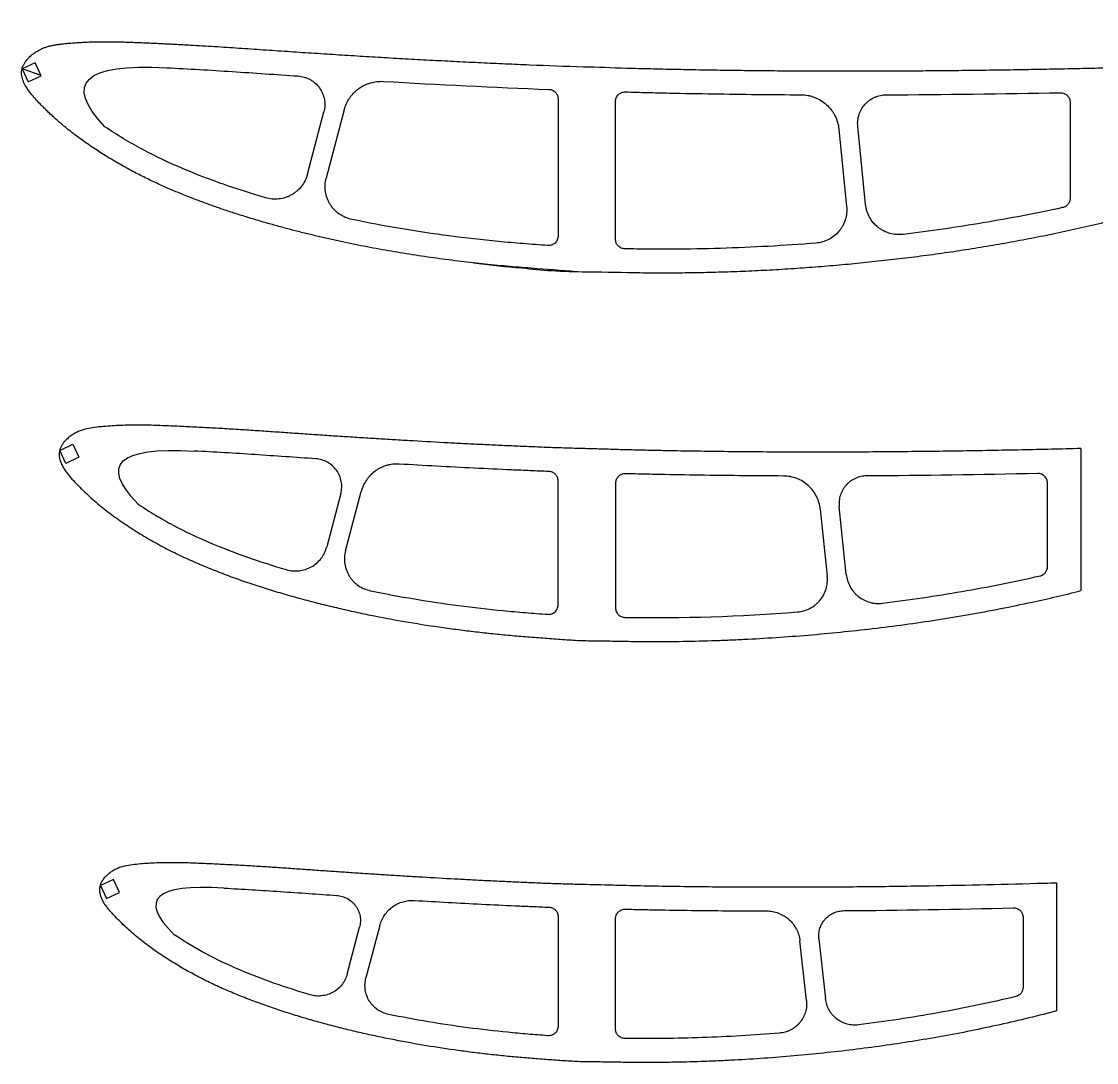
# Model space of a CAD drawing. Header units: millimetres. Extents: x -258 to 1189, y 0 to 841.
# Drawn here: x -258.1 to -145.7, y 594.8 to 703.7 of the extents above; entities that cross this region are included whole.
import ezdxf

# ---------------------------------------------------------------- set-up
doc = ezdxf.new("R2010")
doc.units = ezdxf.units.MM

msp = doc.modelspace()

# ---------------------------------------------------------------- linework, layer by layer
at = {"color": 7, "linetype": 'Continuous', "lineweight": 25}
for p, q in [((-256.6729, 699.3303), (-258.0323, 698.6964)), ((-256.0389, 697.9708), (-256.6729, 699.3303)), ((-258.0323, 698.6964), (-257.3984, 697.3369)), ((-256.0605, 698.0171), (-258.0323, 698.6964)), ((-257.3984, 697.3369), (-256.0389, 697.9708)), ((-202.0139, 695.5458), (-202.0139, 681.213)), ((-196.0139, 680.8739), (-196.0139, 695.2844)), ((-148.4943, 695.2032), (-148.4943, 685.1601)), ((-228.2196, 687.6708), (-226.4978, 694.1864)), ((-224.3686, 694.4156), (-226.257, 687.2694)), ((-249.4025, 692.6423), (-249.4023, 692.6425)), ((-172.6675, 692.3903), (-171.855, 684.3042)), ((-169.8652, 684.5052), (-170.6866, 692.6809)), ((-254.1023, 658.7928), (-252.7428, 659.4267)), ((-253.4684, 657.4333), (-254.1023, 658.7928)), ((-252.7428, 659.4267), (-252.1089, 658.0673)), ((-240.065, 658.7218), (-240.0659, 658.7218)), ((-147.3573, 658.9818), (-147.3573, 644.1184)), ((-252.1089, 658.0673), (-253.4684, 657.4333)), ((-202.0139, 642.6413), (-202.0139, 655.5875)), ((-196.0139, 655.3484), (-196.0139, 642.3269)), ((-150.8573, 646.6402), (-150.8573, 655.3735)), ((-224.7268, 654.2693), (-226.1972, 648.7008)), ((-224.2347, 648.2993), (-222.6024, 654.4809)), ((-245.9157, 653.1747), (-245.9156, 653.1749)), ((-171.8895, 645.8121), (-172.632, 652.9105)), ((-174.6159, 652.6431), (-173.882, 645.625)), ((-248.4984, 613.9146), (-249.8579, 613.2807)), ((-247.8645, 612.5551), (-248.4984, 613.9146)), ((-149.9094, 613.5689), (-149.9094, 600.1635)), ((-249.8579, 613.2807), (-249.2239, 611.9212)), ((-249.2239, 611.9212), (-247.8645, 612.5551)), ((-236.954, 613.004), (-236.9525, 613.0039)), ((-220.6514, 609.0991), (-222.0996, 603.61)), ((-202.0139, 610.0155), (-202.0139, 598.5671)), ((-196.0139, 598.2814), (-196.0139, 609.8034)), ((-153.4094, 609.9469), (-153.4094, 602.6388)), ((-242.1499, 608.1336), (-242.15, 608.1335)), ((-224.061, 604.0158), (-222.7656, 608.9254)), ((-176.0531, 601.2497), (-176.7375, 607.4852)), ((-174.7489, 607.7132), (-174.0579, 601.4223))]:
    msp.add_line(p, q, dxfattribs=at)
for points, knots in [([(-199.3654, 698.9201), (-197.8683, 698.8949), (-195.5297, 698.7912), (-192.3461, 698.7174), (-189.8157, 698.6573), (-187.2856, 698.6098), (-184.7564, 698.5677), (-182.2285, 698.5355), (-179.7008, 698.5091), (-177.1734, 698.4919), (-174.6458, 698.4801), (-172.1178, 698.4762), (-169.5896, 698.4777), (-167.0622, 698.486), (-164.5357, 698.5), (-162.0097, 698.5204), (-159.484, 698.5458), (-156.9581, 698.5776), (-154.4319, 698.6146), (-151.9056, 698.6575), (-149.3797, 698.7048), (-146.8546, 698.7586), (-144.3299, 698.8148), (-141.8056, 698.8757), (-139.2809, 698.9393), (-136.7558, 699.0056), (-134.2303, 699.0738), (-131.7048, 699.1433), (-129.18, 699.2178), (-126.6559, 699.2981), (-124.1325, 699.3891), (-121.6094, 699.4912), (-119.0866, 699.6101), (-116.5632, 699.7468), (-114.0398, 699.9039), (-111.5169, 700.0846), (-108.9961, 700.2884), (-106.4772, 700.5168), (-103.9604, 700.7734), (-101.4456, 701.0575), (-99.3489, 701.3189), (-97.6696, 701.5448), (-96.4071, 701.7255), (-95.1468, 701.918), (-93.8897, 702.1272), (-92.6363, 702.3534), (-91.3871, 702.6016), (-90.1345, 702.8726), (-88.7097, 703.2174), (-87.6991, 703.4706), (-87.1173, 703.6505)], [0.000000345, 0.000000345, 0.000000345, 0.000000345, 0.039898338, 0.062375182, 0.084856831, 0.107347172, 0.129807277, 0.152263507, 0.174716737, 0.197166748, 0.219614308, 0.24207271, 0.264533569, 0.286983546, 0.309422927, 0.331860714, 0.354297153, 0.376732241, 0.399175083, 0.421621345, 0.444062332, 0.466498061, 0.488924444, 0.511354789, 0.533784812, 0.556223473, 0.578666397, 0.601109154, 0.623547151, 0.645975927, 0.668404475, 0.690833213, 0.713267434, 0.735703901, 0.758175394, 0.780639748, 0.80310346, 0.825569188, 0.848036127, 0.870516133, 0.893008687, 0.904338802, 0.91566953, 0.926994857, 0.938311018, 0.949626763, 0.960935433, 0.97224771, 0.983775525, 1, 1, 1, 1]), ([(-87.1173, 702.5749), (-87.6852, 702.3282), (-88.6766, 701.9279), (-90.0806, 701.3669), (-91.3268, 700.8868), (-92.5696, 700.4177), (-93.8157, 699.9578), (-95.064, 699.5039), (-96.3141, 699.055), (-97.5647, 698.6066), (-99.2328, 698.0109), (-101.3152, 697.2597), (-103.8111, 696.3521), (-106.305, 695.4409), (-108.7966, 694.524), (-111.2881, 693.6062), (-113.7796, 692.6867), (-116.2676, 691.7698), (-118.7521, 690.8558), (-121.2345, 689.9505), (-123.7208, 689.0569), (-126.2121, 688.179), (-128.7112, 687.3231), (-131.2192, 686.4927), (-133.7198, 685.6989), (-136.2129, 684.9449), (-138.6982, 684.2319), (-141.193, 683.5537), (-143.6975, 682.912), (-146.2109, 682.3064), (-148.7332, 681.7371), (-151.2502, 681.2092), (-153.7608, 680.7206), (-156.2639, 680.2711), (-158.7726, 679.8574), (-161.2865, 679.4763), (-163.8056, 679.1286), (-166.3292, 678.8119), (-168.8517, 678.5269), (-171.3721, 678.272), (-173.8897, 678.0469), (-176.4092, 677.8518), (-178.9306, 677.6875), (-181.4539, 677.5524), (-183.979, 677.4495), (-186.5069, 677.3774), (-189.0364, 677.3354), (-191.5674, 677.3277), (-195.06, 677.3594), (-197.7081, 677.4415), (-199.5139, 677.4407)], [0, 0, 0, 0, 0.01598777, 0.02760342, 0.03903768, 0.05046865, 0.06190106, 0.07333252, 0.08476444, 0.09619655, 0.10763556, 0.13049922, 0.1533554, 0.17620712, 0.19905446, 0.22190714, 0.24476251, 0.26762472, 0.29037137, 0.31311579, 0.33584914, 0.35858632, 0.38131738, 0.40405505, 0.42679851, 0.44905399, 0.47130481, 0.49355542, 0.5158042, 0.5380558, 0.56030563, 0.58256543, 0.60445808, 0.62634262, 0.64822472, 0.67010638, 0.69199188, 0.71388181, 0.73577561, 0.75753483, 0.77928785, 0.80103746, 0.82278231, 0.84452564, 0.86627906, 0.888033, 0.90982087, 0.93159916, 0.95337978, 1, 1, 1, 1]), ([(-199.5139, 677.4407), (-201.0803, 677.5503), (-203.497, 677.7427), (-206.7664, 677.9871), (-209.3171, 678.2291), (-211.8637, 678.5077), (-214.4046, 678.8304), (-216.9395, 679.1963), (-219.4674, 679.6079), (-221.576, 679.9937), (-223.2694, 680.3277), (-224.5499, 680.5954), (-225.8276, 680.8748), (-227.1021, 681.1685), (-228.3735, 681.4755), (-229.6419, 681.7962), (-230.9181, 682.1341), (-232.2018, 682.4889), (-233.4921, 682.8629), (-234.7774, 683.253), (-236.0568, 683.6622), (-237.3307, 684.0889), (-238.5981, 684.5359), (-239.6558, 684.9297), (-240.5078, 685.2583), (-241.156, 685.5164), (-241.8017, 685.78), (-242.444, 686.0514), (-243.0831, 686.3288), (-243.7183, 686.6143), (-244.3595, 686.9127), (-245.0073, 687.2236), (-245.6598, 687.5498), (-246.3088, 687.884), (-246.9525, 688.2293), (-247.5927, 688.5843), (-248.2289, 688.9502), (-248.8789, 689.337), (-249.5414, 689.7455), (-250.2141, 690.1768), (-250.8783, 690.619), (-251.5309, 691.0722), (-252.1703, 691.5341), (-252.7931, 692.0054), (-253.322, 692.4234), (-253.7611, 692.7862), (-254.1193, 693.0897), (-254.4736, 693.4024), (-254.8291, 693.7239), (-255.1868, 694.0591), (-255.5499, 694.4096), (-255.961, 694.8185), (-256.419, 695.2858), (-256.9006, 695.8192), (-257.3424, 696.3728), (-257.7128, 696.9426), (-257.9826, 697.523), (-258.1228, 698.1158), (-258.0812, 698.6339), (-257.9739, 698.9684), (-257.845, 699.1865), (-257.7258, 699.4241), (-257.4882, 699.7152), (-257.1962, 700.0157), (-256.8653, 700.2875), (-256.5107, 700.5293), (-256.1534, 700.7277), (-255.8016, 700.8839), (-255.4607, 701.0049), (-255.1169, 701.1006), (-254.771, 701.176), (-254.4229, 701.2344), (-254.0735, 701.2817), (-253.6312, 701.3312), (-253.0961, 701.3824), (-252.4676, 701.4328), (-251.8373, 701.4717), (-251.2059, 701.5004), (-250.5737, 701.5215), (-249.941, 701.5326), (-249.3078, 701.5373), (-248.6746, 701.5329), (-248.0416, 701.5231), (-247.4091, 701.5076), (-246.777, 701.4876), (-246.1449, 701.464), (-245.5129, 701.4382), (-244.8805, 701.4101), (-244.2478, 701.3812), (-243.6148, 701.3522), (-242.9819, 701.321), (-242.349, 701.2898), (-241.7162, 701.2577), (-241.0832, 701.2237), (-240.2387, 701.1773), (-239.1828, 701.1165), (-237.9159, 701.0384), (-236.6494, 700.9581), (-235.3831, 700.8739), (-234.1169, 700.7889), (-232.8506, 700.7027), (-231.5842, 700.6156), (-230.3175, 700.5304), (-229.0509, 700.4448), (-227.7844, 700.3616), (-226.5181, 700.2781), (-225.2515, 700.1965), (-223.9848, 700.1164), (-222.2964, 700.0117), (-220.1865, 699.8846), (-217.6551, 699.7392), (-215.1238, 699.6017), (-212.5924, 699.4704), (-210.0603, 699.348), (-207.5274, 699.2324), (-203.9627, 699.0829), (-201.2419, 698.9807), (-199.3655, 698.9201)], [0, 0, 0, 0, 0.037810127, 0.058378142, 0.078944165, 0.099502757, 0.120062306, 0.140618196, 0.161171844, 0.181730392, 0.192232993, 0.202733734, 0.213231801, 0.223726436, 0.234226583, 0.244725708, 0.255230035, 0.266014973, 0.276796177, 0.287577874, 0.298358395, 0.309139928, 0.31992681, 0.330717371, 0.336315928, 0.341916893, 0.34751551, 0.353112043, 0.35870546, 0.364292741, 0.369880161, 0.375736121, 0.381592742, 0.387447349, 0.393312559, 0.399182199, 0.405074118, 0.410984135, 0.41739554, 0.423814744, 0.430225953, 0.436607106, 0.442946104, 0.449218507, 0.455412895, 0.459176702, 0.462934888, 0.466716263, 0.470556156, 0.474475231, 0.47851987, 0.482707985, 0.488439354, 0.49427259, 0.500005689, 0.505479778, 0.510596009, 0.515360546, 0.519964911, 0.522941483, 0.523713317, 0.526061566, 0.529321954, 0.532702959, 0.536149006, 0.539609724, 0.543025292, 0.545975002, 0.548870241, 0.551727175, 0.554561889, 0.557391908, 0.560223219, 0.563052882, 0.568106577, 0.573167981, 0.578234398, 0.583311455, 0.588388324, 0.593465992, 0.598549122, 0.603634584, 0.60871431, 0.613792524, 0.618869059, 0.62394358, 0.629023617, 0.634100922, 0.639186879, 0.644273168, 0.649360468, 0.654444114, 0.659532454, 0.664617865, 0.669708001, 0.679898873, 0.690085219, 0.700273946, 0.710457126, 0.720645539, 0.730830795, 0.741020462, 0.751213282, 0.761401695, 0.771588867, 0.781775629, 0.79196117, 0.802149496, 0.812340623, 0.832694999, 0.853048018, 0.873395476, 0.893737901, 0.914086761, 0.934438591, 0.95479294, 0.999999721, 0.999999721, 0.999999721, 0.999999721]), ([(-242.9473, 698.8158), (-241.801, 698.7593), (-240.655, 698.6976), (-238.3637, 698.5623), (-237.2183, 698.4893), (-233.7826, 698.2623), (-231.4927, 698.1018), (-229.2023, 697.9493)], [0, 0, 0, 0, 0.25, 0.25, 0.5, 0.5, 1, 1, 1, 1]), ([(-229.2023, 697.9493), (-228.9803, 697.9345), (-228.7637, 697.8956), (-228.4466, 697.8021), (-228.3417, 697.7648), (-228.1374, 697.679), (-228.0384, 697.6308), (-227.8466, 697.5242), (-227.7538, 697.4658), (-227.5744, 697.3385), (-227.4874, 697.2693), (-227.2389, 697.0481), (-227.0922, 696.8849), (-226.8353, 696.528), (-226.7251, 696.3325), (-226.5529, 695.9286), (-226.489, 695.718), (-226.408, 695.2809), (-226.3922, 695.0618), (-226.4084, 694.6228), (-226.441, 694.4014), (-226.4978, 694.1864)], [0, 0, 0, 0, 0.125, 0.125, 0.1875, 0.1875, 0.25, 0.25, 0.3125, 0.3125, 0.375, 0.375, 0.5, 0.5, 0.625, 0.625, 0.75, 0.75, 0.875, 0.875, 1, 1, 1, 1]), ([(-224.3686, 694.4156), (-224.3097, 694.6385), (-224.2325, 694.8533), (-224.09, 695.164), (-224.0381, 695.2657), (-223.9252, 695.465), (-223.8639, 695.563), (-223.6693, 695.8464), (-223.5249, 696.0221), (-223.2868, 696.2664), (-223.2038, 696.3446), (-223.0305, 696.4943), (-222.9398, 696.5661), (-222.6615, 696.7675), (-222.4665, 696.8845), (-222.1601, 697.0346), (-222.0556, 697.0804), (-221.8419, 697.1633), (-221.7324, 697.2004), (-221.4029, 697.2965), (-221.18, 697.3412), (-220.7278, 697.3926), (-220.4973, 697.3991), (-220.2672, 697.3856)], [0, 0, 0, 0, 0.125, 0.125, 0.1875, 0.1875, 0.25, 0.25, 0.375, 0.375, 0.4375, 0.4375, 0.5, 0.5, 0.625, 0.625, 0.6875, 0.6875, 0.75, 0.75, 0.875, 0.875, 1, 1, 1, 1]), ([(-202.976, 696.5454), (-202.9116, 696.5429), (-202.8485, 696.5344), (-202.7248, 696.5055), (-202.6635, 696.4849), (-202.5467, 696.4325), (-202.4915, 696.4011), (-202.3873, 696.3279), (-202.3379, 696.2857), (-202.2495, 696.1939), (-202.21, 696.1441), (-202.1404, 696.0369), (-202.1105, 695.9795), (-202.0391, 695.8027), (-202.0139, 695.6747), (-202.0139, 695.5458)], [0, 0, 0, 0, 0.125, 0.125, 0.25, 0.25, 0.375, 0.375, 0.5, 0.5, 0.625, 0.625, 0.75, 0.75, 1, 1, 1, 1]), ([(-196.0139, 695.2844), (-196.0139, 695.3518), (-196.0072, 695.418), (-195.9808, 695.5482), (-195.9608, 695.6129), (-195.9088, 695.7358), (-195.8769, 695.7941), (-195.8017, 695.9042), (-195.7579, 695.956), (-195.6149, 696.0949), (-195.4997, 696.1688), (-195.314, 696.2409), (-195.2489, 696.259), (-195.1169, 696.2816), (-195.0502, 696.2863), (-194.9829, 696.2842)], [0, 0, 0, 0, 0.125, 0.125, 0.25, 0.25, 0.375, 0.375, 0.5, 0.5, 0.75, 0.75, 0.875, 0.875, 1, 1, 1, 1]), ([(-194.9829, 696.2842), (-194.2184, 696.2604), (-193.4538, 696.2418), (-191.9244, 696.2062), (-191.1598, 696.1875), (-188.8657, 696.1371), (-187.3361, 696.1089), (-182.747, 696.0359), (-179.6867, 696.0048), (-176.6265, 695.989)], [0, 0, 0, 0, 0.125, 0.125, 0.25, 0.25, 0.5, 0.5, 1, 1, 1, 1]), ([(-176.6265, 695.989), (-176.3802, 695.9878), (-176.1376, 695.964), (-175.7787, 695.8956), (-175.66, 695.8674), (-175.4242, 695.7997), (-175.3073, 695.7602), (-174.9661, 695.6271), (-174.7489, 695.5187), (-174.3348, 695.2625), (-174.1367, 695.1131), (-173.7762, 694.7855), (-173.6122, 694.6066), (-173.3904, 694.3153), (-173.3202, 694.2138), (-173.1902, 694.0058), (-173.1305, 693.8996), (-172.9663, 693.574), (-172.8769, 693.3481), (-172.7394, 692.8779), (-172.6921, 692.6353), (-172.6675, 692.3903)], [0, 0, 0, 0, 0.125, 0.125, 0.1875, 0.1875, 0.25, 0.25, 0.375, 0.375, 0.5, 0.5, 0.625, 0.625, 0.6875, 0.6875, 0.75, 0.75, 0.875, 0.875, 1, 1, 1, 1]), ([(-170.6866, 692.6809), (-170.7077, 692.8904), (-170.7066, 693.0988), (-170.6614, 693.5133), (-170.6164, 693.7207), (-170.4865, 694.1157), (-170.4017, 694.3054), (-170.1909, 694.6688), (-170.0674, 694.8377), (-169.8588, 695.069), (-169.7852, 695.1425), (-169.6296, 695.2826), (-169.5475, 695.349), (-169.2941, 695.533), (-169.1144, 695.6369), (-168.8287, 695.7647), (-168.7301, 695.8027), (-168.5311, 695.8677), (-168.4307, 695.8948), (-168.1265, 695.9602), (-167.9199, 695.9829), (-167.7093, 695.9837)], [0, 0, 0, 0, 0.125, 0.125, 0.25, 0.25, 0.375, 0.375, 0.5, 0.5, 0.5625, 0.5625, 0.625, 0.625, 0.75, 0.75, 0.8125, 0.8125, 0.875, 0.875, 1, 1, 1, 1]), ([(-149.514, 696.2024), (-149.4472, 696.2038), (-149.3813, 696.1984), (-149.2516, 696.175), (-149.187, 696.1566), (-149.0637, 696.1078), (-149.0052, 696.0775), (-148.8942, 696.0055), (-148.8416, 695.9634), (-148.7002, 695.825), (-148.6238, 695.7126), (-148.5215, 695.4697), (-148.4943, 695.3369), (-148.4943, 695.2032)], [0, 0, 0, 0, 0.125, 0.125, 0.25, 0.25, 0.375, 0.375, 0.5, 0.5, 0.75, 0.75, 1, 1, 1, 1]), ([(-232.5954, 685.2076), (-234.0781, 685.6444), (-235.546, 686.114), (-237.7214, 686.8776), (-238.442, 687.1423), (-239.8736, 687.6928), (-240.5846, 687.9788), (-242.6996, 688.8766), (-244.0848, 689.5305), (-246.115, 690.617), (-246.7838, 690.9968), (-248.1057, 691.7916), (-248.7586, 692.2067), (-249.4023, 692.6425)], [0, 0, 0, 0, 0.25, 0.25, 0.375, 0.375, 0.5, 0.5, 0.75, 0.75, 0.875, 0.875, 1, 1, 1, 1]), ([(-228.2196, 687.6708), (-228.2797, 687.4432), (-228.3617, 687.2252), (-228.5678, 686.8076), (-228.6935, 686.6064), (-228.9783, 686.2386), (-229.1379, 686.0701), (-229.4033, 685.8407), (-229.4964, 685.768), (-229.6874, 685.6339), (-229.8841, 685.51), (-230.0918, 685.4063), (-230.3051, 685.3128), (-230.4151, 685.271), (-230.7499, 685.1627), (-230.9769, 685.1137), (-231.4385, 685.061), (-231.6754, 685.0577), (-232.1405, 685.098), (-232.3696, 685.1411), (-232.5954, 685.2076)], [0, 0, 0, 0, 0.125, 0.125, 0.25, 0.25, 0.375, 0.375, 0.4375, 0.4375, 0.5, 0.5625, 0.5625, 0.625, 0.625, 0.75, 0.75, 0.875, 0.875, 1, 1, 1, 1]), ([(-223.5904, 682.9495), (-223.824, 682.9985), (-224.0491, 683.0705), (-224.4826, 683.2587), (-224.6924, 683.3764), (-225.0784, 683.6478), (-225.2565, 683.8018), (-225.5009, 684.061), (-225.5785, 684.1522), (-225.7225, 684.3399), (-225.8562, 684.534), (-225.9698, 684.7404), (-226.0731, 684.9532), (-226.1199, 685.0635), (-226.2421, 685.3981), (-226.3001, 685.6263), (-226.3696, 686.093), (-226.3808, 686.3334), (-226.3547, 686.8052), (-226.318, 687.0386), (-226.257, 687.2694)], [0, 0, 0, 0, 0.125, 0.125, 0.25, 0.25, 0.375, 0.375, 0.4375, 0.4375, 0.5, 0.5625, 0.5625, 0.625, 0.625, 0.75, 0.75, 0.875, 0.875, 1, 1, 1, 1]), ([(-165.954, 681.3807), (-166.1866, 681.3522), (-166.4186, 681.3472), (-166.8811, 681.3829), (-167.1136, 681.4244), (-167.5595, 681.5508), (-167.7746, 681.6355), (-168.0852, 681.7951), (-168.1871, 681.8541), (-168.3823, 681.9805), (-168.4762, 682.0482), (-168.7471, 682.2644), (-168.914, 682.427), (-169.2145, 682.7852), (-169.3447, 682.9765), (-169.5662, 683.3826), (-169.6581, 683.5999), (-169.7954, 684.0444), (-169.8417, 684.272), (-169.8652, 684.5052)], [0, 0, 0, 0, 0.125, 0.125, 0.25, 0.25, 0.375, 0.375, 0.4375, 0.4375, 0.5, 0.5, 0.625, 0.625, 0.75, 0.75, 0.875, 0.875, 1, 1, 1, 1]), ([(-148.4943, 685.1601), (-148.4943, 685.046), (-148.5133, 684.935), (-148.5893, 684.7197), (-148.6442, 684.6213), (-148.7875, 684.4437), (-148.8721, 684.3692), (-149.0662, 684.2494), (-149.1705, 684.2073), (-149.2821, 684.183)], [0, 0, 0, 0, 0.25, 0.25, 0.5, 0.5, 0.75, 0.75, 1, 1, 1, 1]), ([(-171.855, 684.3042), (-171.8316, 684.071), (-171.8317, 683.8391), (-171.8776, 683.3777), (-171.9243, 683.1462), (-172.0606, 682.7034), (-172.1501, 682.4904), (-172.3166, 682.1835), (-172.3778, 682.083), (-172.5085, 681.8908), (-172.5783, 681.7984), (-172.8006, 681.5326), (-172.9668, 681.3694), (-173.3316, 681.0772), (-173.5256, 680.9513), (-173.9365, 680.739), (-174.1556, 680.652), (-174.6029, 680.5245), (-174.8314, 680.4832), (-175.065, 680.4648)], [0, 0, 0, 0, 0.125, 0.125, 0.25, 0.25, 0.375, 0.375, 0.4375, 0.4375, 0.5, 0.5, 0.625, 0.625, 0.75, 0.75, 0.875, 0.875, 1, 1, 1, 1]), ([(-149.2821, 684.183), (-152.0493, 683.581), (-154.8225, 683.0503), (-160.3803, 682.1217), (-163.1647, 681.7228), (-165.954, 681.3807)], [0, 0, 0, 0, 0.5, 0.5, 1, 1, 1, 1]), ([(-203.0904, 680.2159), (-203.9505, 680.2819), (-204.8106, 680.3465), (-206.5302, 680.4829), (-207.3894, 680.5572), (-209.9642, 680.8082), (-211.6784, 681.0005), (-215.1004, 681.4485), (-216.8089, 681.7024), (-220.2101, 682.2758), (-221.9038, 682.5954), (-223.5904, 682.9495)], [0, 0, 0, 0, 0.125, 0.125, 0.25, 0.25, 0.5, 0.5, 0.75, 0.75, 1, 1, 1, 1]), ([(-202.0139, 681.213), (-202.0139, 681.1437), (-202.021, 681.0757), (-202.049, 680.9419), (-202.0701, 680.8754), (-202.1251, 680.7497), (-202.1587, 680.6902), (-202.2382, 680.5782), (-202.2841, 680.5259), (-202.4344, 680.3866), (-202.5551, 680.314), (-202.7488, 680.2463), (-202.8167, 680.2302), (-202.9528, 680.2125), (-203.0214, 680.2106), (-203.0904, 680.2159)], [0, 0, 0, 0, 0.125, 0.125, 0.25, 0.25, 0.375, 0.375, 0.5, 0.5, 0.75, 0.75, 0.875, 0.875, 1, 1, 1, 1]), ([(-195.0339, 679.8741), (-195.0991, 679.8754), (-195.163, 679.883), (-195.2887, 679.9102), (-195.351, 679.9302), (-195.4698, 679.9815), (-195.526, 680.0126), (-195.6324, 680.0854), (-195.6827, 680.1276), (-195.7729, 680.2196), (-195.8133, 680.2696), (-195.8846, 680.3778), (-195.915, 680.4356), (-195.9881, 680.614), (-196.0139, 680.7435), (-196.0139, 680.8739)], [0, 0, 0, 0, 0.125, 0.125, 0.25, 0.25, 0.375, 0.375, 0.5, 0.5, 0.625, 0.625, 0.75, 0.75, 1, 1, 1, 1]), ([(-175.065, 680.4648), (-178.3794, 680.2041), (-181.7004, 680.0219), (-186.6925, 679.8721), (-188.3582, 679.842), (-190.8595, 679.83), (-191.6938, 679.8316), (-193.3631, 679.8447), (-194.1983, 679.8574), (-195.0339, 679.8741)], [0, 0, 0, 0, 0.5, 0.5, 0.75, 0.75, 0.875, 0.875, 1, 1, 1, 1]), ([(-210.868, 678.4008), (-210.069, 678.3117), (-208.4709, 678.1335), (-206.9541, 677.964), (-206.1957, 677.8793)], [0, 0, 0, 0, 0.500001474, 1, 1, 1, 1]), ([(-199.5139, 677.4407), (-200.7215, 677.4696), (-202.9551, 677.5232), (-205.175, 677.773), (-206.1949, 677.8877)], [0, 0, 0, 0, 0.540625407, 1, 1, 1, 1]), ([(-147.3573, 658.9818), (-149.42, 658.9295), (-153.671, 658.8296), (-159.0156, 658.7325), (-163.3905, 658.6739), (-166.6709, 658.6403), (-169.9504, 658.617), (-173.2287, 658.6052), (-176.5057, 658.6044), (-179.781, 658.6157), (-183.0546, 658.6399), (-186.3262, 658.6779), (-189.0506, 658.7213), (-191.2289, 658.7628), (-192.8619, 658.7994), (-194.2223, 658.8286), (-195.3102, 658.8587), (-196.3977, 658.891), (-197.7566, 658.9353), (-198.8436, 658.9624), (-199.9949, 658.9902), (-200.9064, 659.0183), (-202.1214, 659.0587), (-203.0325, 659.091), (-203.9432, 659.1261), (-204.8537, 659.1639), (-205.764, 659.2024), (-206.9776, 659.2546), (-208.4939, 659.3235), (-210.3128, 659.4103), (-212.1309, 659.5013), (-214.554, 659.6285), (-216.9757, 659.7633), (-219.3959, 659.9066), (-221.2105, 660.0177), (-223.0244, 660.132), (-224.8376, 660.2499), (-226.6503, 660.3706), (-228.4625, 660.4931), (-230.2743, 660.6179), (-232.0857, 660.7429), (-233.8969, 660.8654), (-235.7083, 660.9826), (-237.5199, 661.0917), (-239.0299, 661.1736), (-240.238, 661.2344), (-241.1441, 661.2781), (-242.0503, 661.3199), (-242.9566, 661.3594), (-243.863, 661.3931), (-244.7697, 661.4185), (-245.6766, 661.4316), (-246.5836, 661.4299), (-247.4903, 661.4095), (-248.3965, 661.3711), (-249.3013, 661.3092), (-250.2042, 661.2251), (-251.1041, 661.1081), (-251.8365, 660.9108), (-252.3895, 660.6642), (-252.7166, 660.4744), (-252.9653, 660.3025), (-253.205, 660.1183), (-253.4287, 659.9145), (-253.6057, 659.7179), (-253.7025, 659.6021), (-253.7711, 659.5119), (-253.8345, 659.4181), (-253.8911, 659.3199), (-253.9424, 659.2189), (-253.9964, 659.1195), (-254.0469, 659.0185), (-254.0838, 658.9115), (-254.1131, 658.8023), (-254.1352, 658.6912), (-254.1515, 658.5792), (-254.1649, 658.4286), (-254.1667, 658.2394), (-254.144, 658.0515), (-254.1156, 657.9032), (-254.0883, 657.7933), (-254.0558, 657.6847), (-254.0067, 657.5419), (-253.9349, 657.3671), (-253.8347, 657.1637), (-253.6867, 656.9001), (-253.4778, 656.5849), (-253.2027, 656.2245), (-252.9093, 655.8786), (-252.6037, 655.5438), (-252.289, 655.2174), (-251.9691, 654.8961), (-251.5384, 654.4719), (-250.9875, 653.9545), (-250.3077, 653.3543), (-249.6078, 652.7775), (-248.8913, 652.2216), (-247.9163, 651.5063), (-246.6653, 650.6576), (-245.122, 649.7037), (-243.5419, 648.8123), (-241.9272, 647.9847), (-240.2825, 647.218), (-238.6124, 646.5082), (-236.9229, 645.8457), (-235.2173, 645.225), (-233.4975, 644.6443), (-231.7658, 644.099), (-230.0232, 643.5885), (-228.2719, 643.1081), (-226.5126, 642.6562), (-224.7459, 642.2325), (-222.9724, 641.8367), (-220.5992, 641.3457), (-217.6186, 640.7979), (-214.6218, 640.3363), (-212.2168, 640.0143), (-210.4095, 639.7965), (-208.5989, 639.602), (-206.7859, 639.426), (-204.9696, 639.2797), (-203.1521, 639.1414), (-201.3338, 639.0054), (-200.1207, 638.9258), (-199.5139, 638.891)], [0, 0, 0, 0, 0.0278069, 0.057303928, 0.072052442, 0.086800957, 0.101549471, 0.116297985, 0.131046499, 0.145795013, 0.160543527, 0.175292041, 0.190040555, 0.197414812, 0.204789069, 0.212163326, 0.215850455, 0.219537583, 0.22691184, 0.234286097, 0.234286097, 0.24253684, 0.246662212, 0.250787583, 0.254912955, 0.259038326, 0.263163698, 0.267289069, 0.275539812, 0.283790555, 0.292041298, 0.300292041, 0.316793527, 0.32504427, 0.333295013, 0.341545756, 0.349796499, 0.358047242, 0.366297985, 0.374548728, 0.382799471, 0.391050214, 0.399300957, 0.4075517, 0.415802442, 0.419927814, 0.424053185, 0.428178557, 0.432303928, 0.4364293, 0.440554671, 0.444680043, 0.448805414, 0.452930786, 0.457056157, 0.461181529, 0.4653069, 0.469432272, 0.473557643, 0.475620329, 0.477683015, 0.478714358, 0.4797457, 0.481808386, 0.482839729, 0.483355401, 0.483871072, 0.484386743, 0.484902415, 0.485418086, 0.485933758, 0.486449429, 0.486965101, 0.487480772, 0.487996443, 0.488512115, 0.489027786, 0.490059129, 0.491090472, 0.491606144, 0.492121815, 0.492637486, 0.493153158, 0.494184501, 0.495215844, 0.496247186, 0.498309872, 0.500372558, 0.502435244, 0.504497929, 0.506560615, 0.508623301, 0.510685987, 0.514811358, 0.51893673, 0.523062101, 0.527187473, 0.531312844, 0.539563587, 0.54781433, 0.556065073, 0.564315816, 0.572566559, 0.580817302, 0.589068045, 0.597318788, 0.605569531, 0.613820274, 0.622071017, 0.63032176, 0.638572503, 0.646823246, 0.655073989, 0.663324732, 0.679826218, 0.696327703, 0.704578446, 0.712829189, 0.721079932, 0.729330675, 0.737581418, 0.745832161, 0.754082904, 0.762333647, 0.762333647, 0.762333647, 0.762333647]), ([(-227.343, 657.9113), (-229.4629, 658.0541), (-231.5822, 658.204), (-234.7621, 658.4162), (-235.8222, 658.4845), (-237.9431, 658.6111), (-239.0039, 658.6687), (-240.065, 658.7218)], [0, 0, 0, 0, 0.5, 0.5, 0.75, 0.75, 1, 1, 1, 1]), ([(-224.7268, 654.2693), (-224.6718, 654.4774), (-224.6407, 654.688), (-224.6246, 655.1137), (-224.6404, 655.3302), (-224.7176, 655.748), (-224.779, 655.9522), (-224.9475, 656.3477), (-225.052, 656.5327), (-225.3, 656.8782), (-225.4453, 657.0396), (-225.7627, 657.3224), (-225.9358, 657.4458), (-226.3116, 657.655), (-226.5081, 657.7374), (-226.9154, 657.8582), (-227.1283, 657.8968), (-227.343, 657.9113)], [0, 0, 0, 0, 0.125, 0.125, 0.25, 0.25, 0.375, 0.375, 0.5, 0.5, 0.625, 0.625, 0.75, 0.75, 0.875, 0.875, 1, 1, 1, 1]), ([(-218.6306, 657.3565), (-218.8535, 657.3696), (-219.0744, 657.3635), (-219.4031, 657.3264), (-219.5122, 657.3094), (-219.7295, 657.2659), (-219.8381, 657.2392), (-220.1582, 657.1457), (-220.3636, 657.0659), (-220.6603, 656.9208), (-220.7572, 656.8681), (-220.9472, 656.7541), (-221.0406, 656.6924), (-221.3105, 656.497), (-221.4771, 656.3528), (-221.7078, 656.1164), (-221.7814, 656.0341), (-221.9221, 655.8628), (-221.9894, 655.7732), (-222.1777, 655.4987), (-222.2862, 655.3069), (-222.4699, 654.9065), (-222.5454, 654.6967), (-222.6024, 654.4808)], [0, 0, 0, 0, 0.125, 0.125, 0.1875, 0.1875, 0.25, 0.25, 0.375, 0.375, 0.4375, 0.4375, 0.5, 0.5, 0.625, 0.625, 0.6875, 0.6875, 0.75, 0.75, 0.875, 0.875, 1, 1, 1, 1]), ([(-202.9775, 656.5871), (-203.6301, 656.6109), (-204.2826, 656.6372), (-205.5875, 656.6919), (-206.2399, 656.7196), (-208.197, 656.8057), (-209.5016, 656.8672), (-213.4149, 657.0604), (-216.0231, 657.2022), (-218.6306, 657.3565)], [0, 0, 0, 0, 0.125, 0.125, 0.25, 0.25, 0.5, 0.5, 1, 1, 1, 1]), ([(-202.0139, 655.5875), (-202.0139, 655.652), (-202.0201, 655.7155), (-202.0443, 655.8403), (-202.0626, 655.9024), (-202.1105, 656.0212), (-202.1399, 656.0776), (-202.2091, 656.1846), (-202.2495, 656.2356), (-202.338, 656.3274), (-202.3863, 656.3688), (-202.491, 656.4425), (-202.5473, 656.4745), (-202.7215, 656.5525), (-202.8485, 656.5824), (-202.9775, 656.5871)], [0, 0, 0, 0, 0.125, 0.125, 0.25, 0.25, 0.375, 0.375, 0.5, 0.5, 0.625, 0.625, 0.75, 0.75, 1, 1, 1, 1]), ([(-194.9865, 656.3482), (-195.0537, 656.3501), (-195.1199, 656.3452), (-195.2505, 656.3225), (-195.3156, 656.3044), (-195.4397, 656.2559), (-195.4987, 656.2258), (-195.6106, 656.1538), (-195.6635, 656.1117), (-195.8061, 655.973), (-195.8832, 655.8603), (-195.9606, 655.6773), (-195.9806, 655.613), (-196.0072, 655.4819), (-196.0139, 655.4156), (-196.0139, 655.3484)], [0, 0, 0, 0, 0.125, 0.125, 0.25, 0.25, 0.375, 0.375, 0.5, 0.5, 0.75, 0.75, 0.875, 0.875, 1, 1, 1, 1]), ([(-178.4516, 656.1111), (-181.2078, 656.1217), (-183.9639, 656.1457), (-188.0976, 656.2045), (-189.4755, 656.2275), (-191.5422, 656.2687), (-192.231, 656.2841), (-193.6088, 656.3143), (-194.2977, 656.3294), (-194.9865, 656.3482)], [0, 0, 0, 0, 0.5, 0.5, 0.75, 0.75, 0.875, 0.875, 1, 1, 1, 1]), ([(-150.8573, 655.3735), (-150.8573, 655.4405), (-150.864, 655.5063), (-150.8901, 655.6358), (-150.9098, 655.7001), (-150.9613, 655.8225), (-150.9929, 655.8804), (-151.0674, 655.9901), (-151.1106, 656.0418), (-151.2524, 656.1804), (-151.3665, 656.2543), (-151.612, 656.3514), (-151.7456, 656.3757), (-151.8795, 656.3727)], [0, 0, 0, 0, 0.125, 0.125, 0.25, 0.25, 0.375, 0.375, 0.5, 0.5, 0.75, 0.75, 1, 1, 1, 1]), ([(-174.6158, 652.6431), (-174.6406, 652.8798), (-174.6866, 653.1108), (-174.7864, 653.449), (-174.8249, 653.5603), (-174.9123, 653.7802), (-174.9615, 653.889), (-175.122, 654.2049), (-175.247, 654.4035), (-175.5325, 654.7771), (-175.6948, 654.9535), (-176.0442, 655.2694), (-176.2318, 655.4103), (-176.6328, 655.6578), (-176.8474, 655.7644), (-177.2857, 655.9343), (-177.5113, 655.999), (-177.9756, 656.0872), (-178.2136, 656.1102), (-178.4516, 656.1111)], [0, 0, 0, 0, 0.125, 0.125, 0.1875, 0.1875, 0.25, 0.25, 0.375, 0.375, 0.5, 0.5, 0.625, 0.625, 0.75, 0.75, 0.875, 0.875, 1, 1, 1, 1]), ([(-169.7558, 656.1194), (-169.9599, 656.1182), (-170.1606, 656.0959), (-170.5551, 656.01), (-170.7505, 655.9455), (-171.1183, 655.7798), (-171.2924, 655.6786), (-171.5385, 655.4986), (-171.6177, 655.434), (-171.7675, 655.2984), (-171.9095, 655.1556), (-172.0361, 654.9986), (-172.1549, 654.8345), (-172.2106, 654.7484), (-172.3621, 654.485), (-172.4437, 654.301), (-172.5372, 654.0127), (-172.5637, 653.9139), (-172.6058, 653.7151), (-172.6215, 653.6153), (-172.6529, 653.3151), (-172.6532, 653.1135), (-172.632, 652.9104)], [0, 0, 0, 0, 0.125, 0.125, 0.25, 0.25, 0.375, 0.375, 0.4375, 0.4375, 0.5, 0.5625, 0.5625, 0.625, 0.625, 0.75, 0.75, 0.8125, 0.8125, 0.875, 0.875, 1, 1, 1, 1]), ([(-245.9156, 653.1749), (-245.3216, 652.7736), (-244.7192, 652.3912), (-243.5002, 651.659), (-242.8835, 651.3092), (-241.0123, 650.3081), (-239.7363, 649.7053), (-237.1399, 648.6011), (-235.8211, 648.0958), (-233.1525, 647.1556), (-231.8024, 646.7214), (-230.439, 646.3174)], [0, 0, 0, 0, 0.125, 0.125, 0.25, 0.25, 0.5, 0.5, 0.75, 0.75, 1, 1, 1, 1]), ([(-230.439, 646.3174), (-230.2203, 646.2526), (-229.9986, 646.2106), (-229.5494, 646.1709), (-229.3196, 646.1736), (-228.8712, 646.2241), (-228.6513, 646.2713), (-228.328, 646.3753), (-228.2209, 646.4158), (-228.0134, 646.5064), (-227.9125, 646.5567), (-227.6183, 646.7219), (-227.4329, 646.8515), (-227.088, 647.1489), (-226.9331, 647.3125), (-226.7263, 647.5792), (-226.6616, 647.6718), (-226.5411, 647.8643), (-226.4854, 647.9641), (-226.335, 648.2686), (-226.2555, 648.4803), (-226.1972, 648.7008)], [0, 0, 0, 0, 0.125, 0.125, 0.25, 0.25, 0.375, 0.375, 0.4375, 0.4375, 0.5, 0.5, 0.625, 0.625, 0.75, 0.75, 0.8125, 0.8125, 0.875, 0.875, 1, 1, 1, 1]), ([(-224.2347, 648.2993), (-224.2938, 648.0756), (-224.3292, 647.8494), (-224.3544, 647.3926), (-224.3435, 647.1596), (-224.2758, 646.707), (-224.2195, 646.4859), (-224.1009, 646.162), (-224.0554, 646.0551), (-223.955, 645.8487), (-223.8446, 645.6486), (-223.7149, 645.4608), (-223.5752, 645.2791), (-223.5001, 645.1909), (-223.2626, 644.9397), (-223.0897, 644.7906), (-222.7154, 644.5283), (-222.5118, 644.4146), (-222.091, 644.2328), (-221.8726, 644.1635), (-221.6461, 644.1164)], [0, 0, 0, 0, 0.125, 0.125, 0.25, 0.25, 0.375, 0.375, 0.4375, 0.4375, 0.5, 0.5625, 0.5625, 0.625, 0.625, 0.75, 0.75, 0.875, 0.875, 1, 1, 1, 1]), ([(-151.6364, 645.665), (-151.5258, 645.6901), (-151.4225, 645.7328), (-151.2303, 645.8532), (-151.1469, 645.9276), (-151.0053, 646.1047), (-150.9511, 646.2026), (-150.8761, 646.4165), (-150.8573, 646.5268), (-150.8573, 646.6402)], [0, 0, 0, 0, 0.25, 0.25, 0.5, 0.5, 0.75, 0.75, 1, 1, 1, 1]), ([(-176.9862, 641.8948), (-176.7595, 641.9128), (-176.5383, 641.953), (-176.1061, 642.0764), (-175.8932, 642.161), (-175.4938, 642.368), (-175.3059, 642.4902), (-175.0421, 642.7022), (-174.9568, 642.778), (-174.7958, 642.9363), (-174.7197, 643.019), (-174.5046, 643.2774), (-174.3781, 643.4639), (-174.1624, 643.8635), (-174.0762, 644.0708), (-173.9781, 644.3926), (-173.9506, 644.5017), (-173.9065, 644.7236), (-173.89, 644.8364), (-173.8576, 645.1735), (-173.8583, 645.3989), (-173.882, 645.6251)], [0, 0, 0, 0, 0.125, 0.125, 0.25, 0.25, 0.375, 0.375, 0.4375, 0.4375, 0.5, 0.5, 0.625, 0.625, 0.75, 0.75, 0.8125, 0.8125, 0.875, 0.875, 1, 1, 1, 1]), ([(-171.8895, 645.8121), (-171.8659, 645.5866), (-171.8202, 645.3671), (-171.6864, 644.9393), (-171.5968, 644.7292), (-171.3807, 644.336), (-171.2542, 644.1518), (-171.0366, 643.8939), (-170.9589, 643.8107), (-170.7972, 643.6539), (-170.7129, 643.58), (-170.4502, 643.3716), (-170.2615, 643.25), (-169.858, 643.044), (-169.6494, 642.9627), (-169.3264, 642.872), (-169.217, 642.8471), (-168.9949, 642.8079), (-168.8821, 642.7938), (-168.5452, 642.7687), (-168.3204, 642.7742), (-168.0955, 642.8024)], [0, 0, 0, 0, 0.125, 0.125, 0.25, 0.25, 0.375, 0.375, 0.4375, 0.4375, 0.5, 0.5, 0.625, 0.625, 0.75, 0.75, 0.8125, 0.8125, 0.875, 0.875, 1, 1, 1, 1]), ([(-168.0955, 642.8024), (-165.3175, 643.1504), (-162.5555, 643.5577), (-157.068, 644.5077), (-154.3427, 645.0509), (-151.6364, 645.665)], [0, 0, 0, 0, 0.5, 0.5, 1, 1, 1, 1]), ([(-221.6461, 644.1165), (-218.5832, 643.4805), (-215.5037, 642.9694), (-210.8631, 642.3613), (-209.3125, 642.1864), (-206.9823, 641.9569), (-206.2045, 641.888), (-204.6474, 641.7623), (-203.8683, 641.703), (-203.0892, 641.6442)], [0, 0, 0, 0, 0.5, 0.5, 0.75, 0.75, 0.875, 0.875, 1, 1, 1, 1]), ([(-199.5139, 638.891), (-198.9503, 638.8903), (-197.8232, 638.8795), (-196.1327, 638.8476), (-194.4423, 638.8141), (-192.7516, 638.7992), (-191.0608, 638.798), (-188.8066, 638.8187), (-186.5528, 638.8699), (-184.2998, 638.9507), (-182.0477, 639.0512), (-179.2345, 639.2149), (-175.8623, 639.4683), (-172.4952, 639.7803), (-169.1335, 640.1477), (-165.779, 640.5737), (-162.4323, 641.0591), (-157.9832, 641.7912), (-152.9486, 642.7767), (-149.0521, 643.6921), (-147.3573, 644.1184)], [0.514048424, 0.514048424, 0.514048424, 0.514048424, 0.529673424, 0.545298424, 0.560923424, 0.576548424, 0.592173424, 0.607798424, 0.639048424, 0.654673424, 0.670298424, 0.701548424, 0.732798424, 0.764048424, 0.795298424, 0.826548424, 0.857798424, 0.889048424, 0.951548424, 1, 1, 1, 1]), ([(-203.0892, 641.6442), (-203.0202, 641.639), (-202.9519, 641.6409), (-202.8164, 641.6586), (-202.7486, 641.6747), (-202.6192, 641.72), (-202.5574, 641.749), (-202.4398, 641.8197), (-202.3842, 641.8615), (-202.234, 642.0007), (-202.1525, 642.1154), (-202.0703, 642.3033), (-202.0491, 642.3697), (-202.021, 642.5039), (-202.0139, 642.5721), (-202.0139, 642.6413)], [0, 0, 0, 0, 0.125, 0.125, 0.25, 0.25, 0.375, 0.375, 0.5, 0.5, 0.75, 0.75, 0.875, 0.875, 1, 1, 1, 1]), ([(-196.0139, 642.3269), (-196.0139, 642.2616), (-196.0076, 642.1974), (-195.9828, 642.071), (-195.964, 642.0083), (-195.915, 641.8883), (-195.8849, 641.8313), (-195.814, 641.7235), (-195.7727, 641.6723), (-195.6823, 641.5802), (-195.633, 641.5388), (-195.526, 641.4655), (-195.4687, 641.4339), (-195.2913, 641.3575), (-195.1621, 641.3293), (-195.0315, 641.327)], [0, 0, 0, 0, 0.125, 0.125, 0.25, 0.25, 0.375, 0.375, 0.5, 0.5, 0.625, 0.625, 0.75, 0.75, 1, 1, 1, 1]), ([(-199.5139, 594.8411), (-200.0732, 594.8643), (-201.1918, 594.9256), (-202.8683, 595.045), (-204.5437, 595.1733), (-206.2182, 595.3095), (-207.89, 595.4721), (-209.5596, 595.6522), (-211.2265, 595.8536), (-213.4448, 596.1515), (-216.2092, 596.5784), (-218.9594, 597.0849), (-221.1493, 597.539), (-222.7859, 597.905), (-224.4164, 598.2968), (-226.0402, 598.7147), (-227.6567, 599.1591), (-229.2651, 599.6312), (-230.8637, 600.1352), (-232.4512, 600.6725), (-234.0259, 601.2462), (-235.5855, 601.8592), (-237.1274, 602.5155), (-238.6457, 603.2243), (-240.1362, 603.99), (-241.595, 604.8142), (-243.0192, 605.6968), (-244.174, 606.4817), (-245.0737, 607.1434), (-245.7346, 607.6578), (-246.3804, 608.1913), (-247.0074, 608.7467), (-247.5154, 609.2254), (-247.9127, 609.6177), (-248.2075, 609.915), (-248.4977, 610.2169), (-248.779, 610.5271), (-249.0487, 610.8477), (-249.301, 611.1819), (-249.492, 611.4743), (-249.6261, 611.7191), (-249.7169, 611.9078), (-249.7808, 612.0701), (-249.824, 612.2027), (-249.8525, 612.3033), (-249.8758, 612.4053), (-249.8987, 612.5426), (-249.9188, 612.7162), (-249.9167, 612.891), (-249.9062, 613.0301), (-249.8933, 613.1338), (-249.8756, 613.2367), (-249.8519, 613.3382), (-249.8219, 613.4379), (-249.7791, 613.5327), (-249.7322, 613.6258), (-249.6867, 613.7199), (-249.6362, 613.8115), (-249.5795, 613.8992), (-249.5179, 613.9837), (-249.4308, 614.0924), (-249.2701, 614.2763), (-249.0662, 614.4673), (-248.8465, 614.6396), (-248.6189, 614.8012), (-248.3183, 614.979), (-247.8102, 615.2123), (-247.1353, 615.4), (-246.3045, 615.5112), (-245.4706, 615.5883), (-244.6349, 615.646), (-243.798, 615.6811), (-242.9606, 615.7001), (-242.123, 615.7012), (-241.2854, 615.6891), (-240.4481, 615.6649), (-239.611, 615.6331), (-238.7742, 615.596), (-237.9374, 615.5566), (-237.1007, 615.5155), (-235.9851, 615.4584), (-234.5908, 615.3818), (-232.9182, 615.2795), (-231.2459, 615.1698), (-229.5737, 615.0552), (-227.9016, 614.9384), (-226.2292, 614.8218), (-224.5565, 614.7071), (-222.8835, 614.5942), (-221.2101, 614.484), (-219.5362, 614.3771), (-217.8619, 614.2732), (-215.6289, 614.139), (-213.3949, 614.0128), (-211.1599, 613.8936), (-209.4831, 613.8084), (-207.8058, 613.727), (-206.4076, 613.662), (-205.2887, 613.6136), (-204.4495, 613.5771), (-203.6102, 613.5409), (-202.7705, 613.5092), (-201.9307, 613.4819), (-200.8107, 613.4492), (-199.9705, 613.427), (-198.9095, 613.4025), (-197.9077, 613.3803), (-196.6555, 613.3464), (-195.6534, 613.321), (-194.6512, 613.2959), (-193.398, 613.2708), (-191.8938, 613.2406), (-189.8877, 613.2065), (-187.3791, 613.1718), (-184.3675, 613.1429), (-181.3547, 613.1269), (-178.3408, 613.1227), (-175.326, 613.1296), (-172.3104, 613.1464), (-169.2942, 613.1741), (-166.2775, 613.2111), (-162.2547, 613.2732), (-157.2256, 613.3745), (-152.7751, 613.4885), (-150.3365, 613.5568), (-149.9094, 613.5689)], [0, 0, 0, 0, 0.008250743, 0.016501486, 0.024752229, 0.033002972, 0.041253715, 0.049504458, 0.057755201, 0.066005944, 0.08250743, 0.099008916, 0.107259659, 0.115510402, 0.123761145, 0.132011888, 0.140262631, 0.148513373, 0.156764116, 0.165014859, 0.173265602, 0.181516345, 0.189767088, 0.198017831, 0.206268574, 0.214519317, 0.22277006, 0.231020803, 0.235146175, 0.239271546, 0.243396918, 0.247522289, 0.251647661, 0.253710346, 0.255773032, 0.257835718, 0.259898404, 0.261961089, 0.264023775, 0.266086461, 0.267117804, 0.268149147, 0.269180489, 0.269696161, 0.270211832, 0.270727504, 0.271243175, 0.272274518, 0.273305861, 0.273821532, 0.274337204, 0.274852875, 0.275368547, 0.275884218, 0.27639989, 0.276915561, 0.277431232, 0.277946904, 0.278462575, 0.278978247, 0.279493918, 0.280525261, 0.282587947, 0.28361929, 0.284650632, 0.286713318, 0.288776004, 0.292901375, 0.297026747, 0.301152118, 0.30527749, 0.309402861, 0.313528233, 0.317653604, 0.321778976, 0.325904347, 0.330029719, 0.33415509, 0.338280462, 0.342405833, 0.346531205, 0.354781948, 0.363032691, 0.371283434, 0.379534177, 0.38778492, 0.396035663, 0.404286406, 0.412537149, 0.420787892, 0.429038634, 0.437289377, 0.44554012, 0.462041606, 0.470292349, 0.478543092, 0.486793835, 0.495044578, 0.49916995, 0.503295321, 0.507420693, 0.511546064, 0.515671436, 0.519796807, 0.52804755, 0.52804755, 0.535421807, 0.542796064, 0.546483193, 0.550170321, 0.557544578, 0.564918835, 0.572293092, 0.587041606, 0.60179012, 0.616538634, 0.631287149, 0.646035663, 0.660784177, 0.675532691, 0.690281205, 0.705029719, 0.734526747, 0.764023775, 0.770286821, 0.770286821, 0.770286821, 0.770286821]), ([(-236.9525, 613.0039), (-235.9677, 612.9538), (-234.9833, 612.8996), (-233.0151, 612.7803), (-232.0313, 612.716), (-229.0803, 612.5162), (-227.1135, 612.3755), (-225.1462, 612.2412)], [0, 0, 0, 0, 0.25, 0.25, 0.5, 0.5, 1, 1, 1, 1]), ([(-225.1462, 612.2412), (-224.9507, 612.2278), (-224.7603, 612.1933), (-224.3896, 612.0835), (-224.2074, 612.007), (-223.8687, 611.8184), (-223.711, 611.7066), (-223.4923, 611.5118), (-223.4228, 611.4426), (-223.2931, 611.2985), (-223.2324, 611.2232), (-223.1196, 611.0663), (-223.0674, 610.9846), (-222.9716, 610.8147), (-222.9281, 610.7266), (-222.814, 610.4588), (-222.7581, 610.2738), (-222.7048, 609.9865), (-222.6922, 609.8889), (-222.6781, 609.6953), (-222.6764, 609.5986), (-222.6871, 609.3089), (-222.7156, 609.1149), (-222.7656, 608.9254)], [0, 0, 0, 0, 0.125, 0.125, 0.25, 0.25, 0.375, 0.375, 0.4375, 0.4375, 0.5, 0.5, 0.5625, 0.5625, 0.625, 0.625, 0.75, 0.75, 0.8125, 0.8125, 0.875, 0.875, 1, 1, 1, 1]), ([(-220.6514, 609.0991), (-220.5476, 609.4929), (-220.3805, 609.8575), (-219.9202, 610.5288), (-219.6394, 610.8168), (-219.1447, 611.1748), (-218.9719, 611.2782), (-218.6112, 611.4546), (-218.4228, 611.5276), (-217.8371, 611.698), (-217.4386, 611.7427), (-217.032, 611.7184)], [0, 0, 0, 0, 0.25, 0.25, 0.5, 0.5, 0.625, 0.625, 0.75, 0.75, 1, 1, 1, 1]), ([(-217.0321, 611.7184), (-214.6909, 611.5782), (-212.3491, 611.4491), (-208.8356, 611.2727), (-207.6644, 611.2161), (-205.9072, 611.1371), (-205.3214, 611.112), (-204.1498, 611.0612), (-203.564, 611.0361), (-202.978, 611.0151)], [0, 0, 0, 0, 0.5, 0.5, 0.75, 0.75, 0.875, 0.875, 1, 1, 1, 1]), ([(-202.978, 611.0151), (-202.9136, 611.0128), (-202.8504, 611.0043), (-202.7264, 610.9756), (-202.665, 610.955), (-202.548, 610.9028), (-202.4926, 610.8714), (-202.3882, 610.7983), (-202.3387, 610.756), (-202.2501, 610.6642), (-202.2105, 610.6145), (-202.1407, 610.5071), (-202.1108, 610.4496), (-202.0392, 610.2726), (-202.0139, 610.1445), (-202.0139, 610.0155)], [0, 0, 0, 0, 0.125, 0.125, 0.25, 0.25, 0.375, 0.375, 0.5, 0.5, 0.625, 0.625, 0.75, 0.75, 1, 1, 1, 1]), ([(-196.0139, 609.8034), (-196.0139, 609.8705), (-196.0073, 609.9364), (-195.9811, 610.066), (-195.9613, 610.1304), (-195.9098, 610.2529), (-195.8782, 610.3109), (-195.8036, 610.4207), (-195.7603, 610.4724), (-195.6184, 610.6112), (-195.5041, 610.6853), (-195.2582, 610.7823), (-195.1244, 610.8066), (-194.9904, 610.8034)], [0, 0, 0, 0, 0.125, 0.125, 0.25, 0.25, 0.375, 0.375, 0.5, 0.5, 0.75, 0.75, 1, 1, 1, 1]), ([(-194.9904, 610.8034), (-194.3757, 610.7889), (-193.761, 610.7769), (-192.5315, 610.7523), (-191.9167, 610.7404), (-190.0725, 610.7084), (-188.8429, 610.6907), (-185.1541, 610.6464), (-182.6947, 610.63), (-180.2352, 610.6253)], [0, 0, 0, 0, 0.125, 0.125, 0.25, 0.25, 0.5, 0.5, 1, 1, 1, 1]), ([(-180.2352, 610.6253), (-180.0189, 610.6249), (-179.806, 610.6048), (-179.387, 610.5268), (-179.1798, 610.4685), (-178.777, 610.314), (-178.5854, 610.2194), (-178.3123, 610.0525), (-178.2237, 609.9927), (-178.0513, 609.8645), (-177.9672, 609.7957), (-177.7273, 609.5805), (-177.5821, 609.4241), (-177.321, 609.0859), (-177.2041, 608.9021), (-177.0082, 608.521), (-176.9284, 608.3232), (-176.8048, 607.9133), (-176.7612, 607.7003), (-176.7376, 607.4852)], [0, 0, 0, 0, 0.125, 0.125, 0.25, 0.25, 0.375, 0.375, 0.4375, 0.4375, 0.5, 0.5, 0.625, 0.625, 0.75, 0.75, 0.875, 0.875, 1, 1, 1, 1]), ([(-174.749, 607.7132), (-174.7693, 607.8983), (-174.7699, 608.0822), (-174.7425, 608.3562), (-174.7286, 608.4472), (-174.6911, 608.6287), (-174.6674, 608.719), (-174.5831, 608.9826), (-174.5094, 609.1507), (-174.3722, 609.3916), (-174.3217, 609.4703), (-174.2138, 609.6205), (-174.1563, 609.6923), (-173.9731, 609.8981), (-173.8361, 610.0233), (-173.5373, 610.2433), (-173.3787, 610.3361), (-173.0436, 610.4882), (-172.8654, 610.5475), (-172.5056, 610.6267), (-172.3225, 610.6475), (-172.1363, 610.6489)], [0, 0, 0, 0, 0.125, 0.125, 0.1875, 0.1875, 0.25, 0.25, 0.375, 0.375, 0.4375, 0.4375, 0.5, 0.5, 0.625, 0.625, 0.75, 0.75, 0.875, 0.875, 1, 1, 1, 1]), ([(-154.4346, 610.946), (-154.3675, 610.9477), (-154.3014, 610.9427), (-154.1711, 610.9198), (-154.1062, 610.9016), (-153.9824, 610.8531), (-153.9235, 610.823), (-153.8118, 610.7511), (-153.759, 610.709), (-153.6167, 610.5705), (-153.5398, 610.4579), (-153.4626, 610.2752), (-153.4426, 610.211), (-153.4161, 610.0802), (-153.4094, 610.0139), (-153.4094, 609.9469)], [0, 0, 0, 0, 0.125, 0.125, 0.25, 0.25, 0.375, 0.375, 0.5, 0.5, 0.75, 0.75, 0.875, 0.875, 1, 1, 1, 1]), ([(-227.9235, 601.8445), (-229.1765, 602.2155), (-230.4173, 602.6141), (-232.8701, 603.4769), (-234.0822, 603.9407), (-236.469, 604.9531), (-237.6421, 605.5054), (-239.9359, 606.729), (-241.0576, 607.398), (-242.1499, 608.1336)], [0, 0, 0, 0, 0.25, 0.25, 0.5, 0.5, 0.75, 0.75, 1, 1, 1, 1]), ([(-224.0609, 604.0158), (-224.114, 603.8149), (-224.1861, 603.6228), (-224.3219, 603.3474), (-224.3717, 603.2577), (-224.4809, 603.0826), (-224.5405, 602.997), (-224.7298, 602.7524), (-224.8707, 602.6037), (-225.1816, 602.3348), (-225.353, 602.2144), (-225.7105, 602.0133), (-225.8983, 601.931), (-226.2923, 601.8035), (-226.4946, 601.76), (-226.7999, 601.7254), (-226.9023, 601.719), (-227.1083, 601.7162), (-227.2124, 601.7201), (-227.5216, 601.7471), (-227.7243, 601.7855), (-227.9235, 601.8445)], [0, 0, 0, 0, 0.125, 0.125, 0.1875, 0.1875, 0.25, 0.25, 0.375, 0.375, 0.5, 0.5, 0.625, 0.625, 0.75, 0.75, 0.8125, 0.8125, 0.875, 0.875, 1, 1, 1, 1]), ([(-219.7394, 599.8009), (-219.9459, 599.8436), (-220.1444, 599.9065), (-220.4306, 600.0297), (-220.5241, 600.0756), (-220.7072, 600.1775), (-220.7969, 600.2336), (-221.0541, 600.4132), (-221.2116, 600.5489), (-221.427, 600.7761), (-221.4957, 600.8563), (-221.6239, 601.0226), (-221.6833, 601.1084), (-221.8478, 601.3736), (-221.9393, 601.5607), (-222.0847, 601.956), (-222.1363, 602.1584), (-222.1827, 602.4668), (-222.193, 602.5705), (-222.2031, 602.7799), (-222.2028, 602.8857), (-222.1857, 603.1995), (-222.1534, 603.4061), (-222.0996, 603.61)], [0, 0, 0, 0, 0.125, 0.125, 0.1875, 0.1875, 0.25, 0.25, 0.375, 0.375, 0.4375, 0.4375, 0.5, 0.5, 0.625, 0.625, 0.75, 0.75, 0.8125, 0.8125, 0.875, 0.875, 1, 1, 1, 1]), ([(-153.4094, 602.6388), (-153.4094, 602.5263), (-153.4279, 602.417), (-153.5016, 602.2047), (-153.5549, 602.1074), (-153.6942, 601.9312), (-153.7765, 601.8567), (-153.9657, 601.7358), (-154.0682, 601.6923), (-154.1775, 601.6662)], [0, 0, 0, 0, 0.25, 0.25, 0.5, 0.5, 0.75, 0.75, 1, 1, 1, 1]), ([(-176.053, 601.2497), (-176.0304, 601.0434), (-176.0287, 600.8385), (-176.0564, 600.533), (-176.0707, 600.4315), (-176.1097, 600.2292), (-176.1345, 600.128), (-176.223, 599.8319), (-176.3009, 599.6427), (-176.4941, 599.2804), (-176.6106, 599.1067), (-176.8715, 598.7907), (-177.0168, 598.6464), (-177.2578, 598.4511), (-177.3417, 598.3899), (-177.5134, 598.2772), (-177.69, 598.1736), (-177.8762, 598.0878), (-178.0672, 598.0112), (-178.1656, 597.9773), (-178.4634, 597.8913), (-178.6661, 597.8541), (-178.873, 597.8374)], [0, 0, 0, 0, 0.125, 0.125, 0.1875, 0.1875, 0.25, 0.25, 0.375, 0.375, 0.5, 0.5, 0.625, 0.625, 0.6875, 0.6875, 0.75, 0.8125, 0.8125, 0.875, 0.875, 1, 1, 1, 1]), ([(-170.5976, 598.6982), (-170.8021, 598.6721), (-171.0056, 598.6668), (-171.3095, 598.6884), (-171.4105, 598.7006), (-171.6122, 598.7353), (-171.7132, 598.7578), (-172.0091, 598.8396), (-172.1987, 598.9129), (-172.5626, 599.0966), (-172.7379, 599.2082), (-173.0579, 599.4598), (-173.2047, 599.6006), (-173.4045, 599.8347), (-173.4675, 599.9165), (-173.584, 600.0843), (-173.6378, 600.1706), (-173.786, 600.437), (-173.8678, 600.6255), (-173.9928, 601.0171), (-174.0354, 601.2174), (-174.0579, 601.4223)], [0, 0, 0, 0, 0.125, 0.125, 0.1875, 0.1875, 0.25, 0.25, 0.375, 0.375, 0.5, 0.5, 0.625, 0.625, 0.6875, 0.6875, 0.75, 0.75, 0.875, 0.875, 1, 1, 1, 1]), ([(-154.1775, 601.6662), (-156.8738, 601.0225), (-159.5907, 600.4552), (-165.0652, 599.4701), (-167.8227, 599.052), (-170.5976, 598.6982)], [0, 0, 0, 0, 0.5, 0.5, 1, 1, 1, 1]), ([(-149.9094, 600.1635), (-149.9955, 600.1407), (-152.0875, 599.588), (-156.208, 598.5909), (-161.2974, 597.5843), (-165.3906, 596.9022), (-168.4698, 596.4495), (-171.5563, 596.0513), (-174.6495, 595.7069), (-177.7478, 595.4135), (-180.8508, 595.174), (-183.4396, 595.018), (-185.5121, 594.9213), (-187.5854, 594.8424), (-189.6595, 594.7913), (-191.7341, 594.7675), (-193.2902, 594.7658), (-194.8462, 594.7758), (-196.402, 594.8043), (-197.9579, 594.8299), (-198.9952, 594.8392), (-199.5139, 594.8411)], [0.497317614, 0.497317614, 0.497317614, 0.497317614, 0.5, 0.5625, 0.625, 0.65625, 0.6875, 0.71875, 0.75, 0.78125, 0.8125, 0.84375, 0.859375, 0.875, 0.90625, 0.921875, 0.9375, 0.953125, 0.96875, 0.984375, 1, 1, 1, 1]), ([(-203.0889, 597.5699), (-203.7881, 597.6225), (-204.4871, 597.6767), (-205.884, 597.7924), (-206.5817, 597.8561), (-208.6723, 598.0654), (-210.0635, 598.2242), (-214.2272, 598.7739), (-216.9906, 599.2329), (-219.7394, 599.801)], [0, 0, 0, 0, 0.125, 0.125, 0.25, 0.25, 0.5, 0.5, 1, 1, 1, 1]), ([(-202.0139, 598.5671), (-202.0139, 598.4979), (-202.021, 598.4299), (-202.0489, 598.2962), (-202.07, 598.2298), (-202.1249, 598.1042), (-202.1584, 598.0448), (-202.2378, 597.9328), (-202.2837, 597.8805), (-202.4337, 597.7413), (-202.5542, 597.6686), (-202.7476, 597.6008), (-202.8155, 597.5846), (-202.9514, 597.5667), (-203.0199, 597.5647), (-203.0889, 597.5699)], [0, 0, 0, 0, 0.125, 0.125, 0.25, 0.25, 0.375, 0.375, 0.5, 0.5, 0.75, 0.75, 0.875, 0.875, 1, 1, 1, 1]), ([(-195.0278, 597.2815), (-195.0933, 597.2824), (-195.1575, 597.2897), (-195.2838, 597.3164), (-195.3465, 597.3361), (-195.466, 597.387), (-195.5226, 597.418), (-195.6296, 597.4907), (-195.6803, 597.533), (-195.7711, 597.625), (-195.8118, 597.6751), (-195.8836, 597.7836), (-195.9143, 597.8415), (-195.9879, 598.0205), (-196.0139, 598.1505), (-196.0139, 598.2814)], [0, 0, 0, 0, 0.125, 0.125, 0.25, 0.25, 0.375, 0.375, 0.5, 0.5, 0.625, 0.625, 0.75, 0.75, 1, 1, 1, 1]), ([(-178.873, 597.8374), (-181.5613, 597.6204), (-184.2517, 597.4638), (-188.2903, 597.3232), (-189.6371, 597.2921), (-191.658, 597.2693), (-192.3318, 597.2664), (-193.6796, 597.268), (-194.3536, 597.2721), (-195.0278, 597.2815)], [0, 0, 0, 0, 0.5, 0.5, 0.75, 0.75, 0.875, 0.875, 1, 1, 1, 1])]:
    msp.add_open_spline(points, degree=3, knots=knots, dxfattribs=at)
for points in [[(-249.4025, 692.6423), (-253.7039, 697.232), (-251.5522, 699.2899), (-242.9473, 698.8158)], [(-220.2672, 697.3856), (-214.5054, 697.0469), (-208.7418, 696.7641), (-202.976, 696.5454)], [(-167.7093, 695.9837), (-161.6436, 696.0067), (-155.5785, 696.0825), (-149.514, 696.2024)], [(-245.9157, 653.1747), (-249.9439, 657.3391), (-247.9939, 659.1881), (-240.0659, 658.7218)], [(-151.8795, 656.3727), (-157.8369, 656.2404), (-163.7956, 656.1524), (-169.7558, 656.1194)], [(-195.0315, 641.327), (-189.0072, 641.2209), (-182.9923, 641.4197), (-176.9861, 641.8948)], [(-236.954, 613.004), (-244.151, 613.462), (-245.883, 611.8384), (-242.15, 608.1335)], [(-172.1363, 610.6489), (-166.2341, 610.6935), (-160.3337, 610.7973), (-154.4346, 610.946)]]:
    msp.add_open_spline(points, degree=3, dxfattribs=at)

doc.saveas('drawing.dxf')
